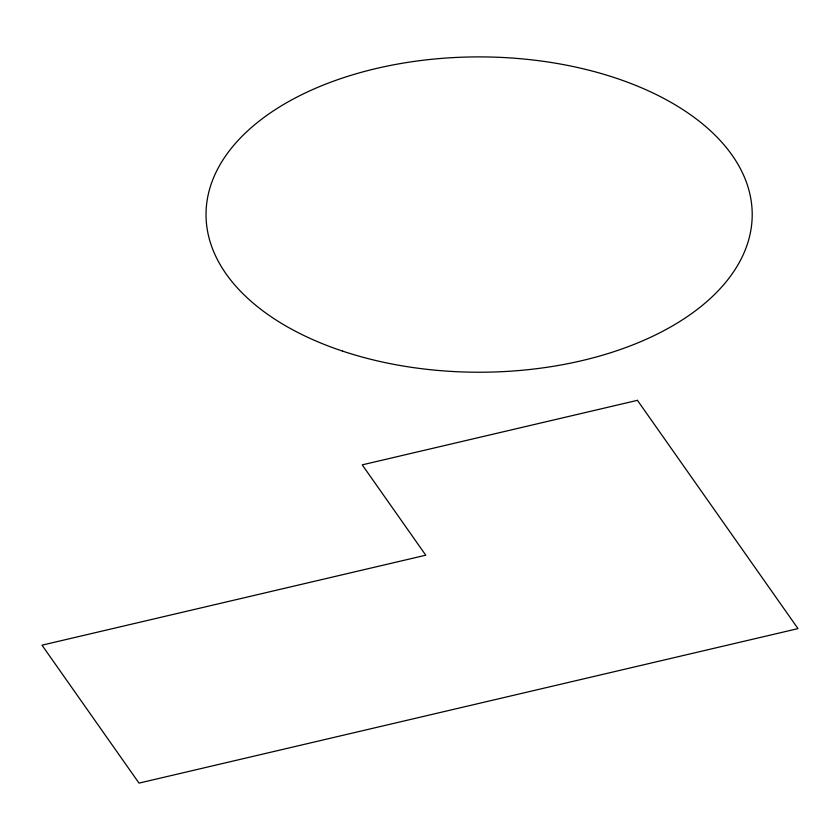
<?xml version="1.0" encoding="UTF-8"?>
<svg xmlns="http://www.w3.org/2000/svg" width="840" height="840" viewBox="0 0 840 840"><rect width="100%" height="100%" fill="white"/><g stroke="black" fill="none" stroke-linecap="round" stroke-linejoin="round"><path stroke-width="1.26" d="M637.434 400.334L362.229 464.856L425.775 555.198L42 645.173L139.02 783.111L798 628.614L637.434 400.334M342.562 351.11A273.105 157.678 0 0 0 752.21 214.567A273.105 157.678 0 0 0 342.562 78.015A273.105 157.678 0 0 0 342.562 351.11"/></g></svg>
